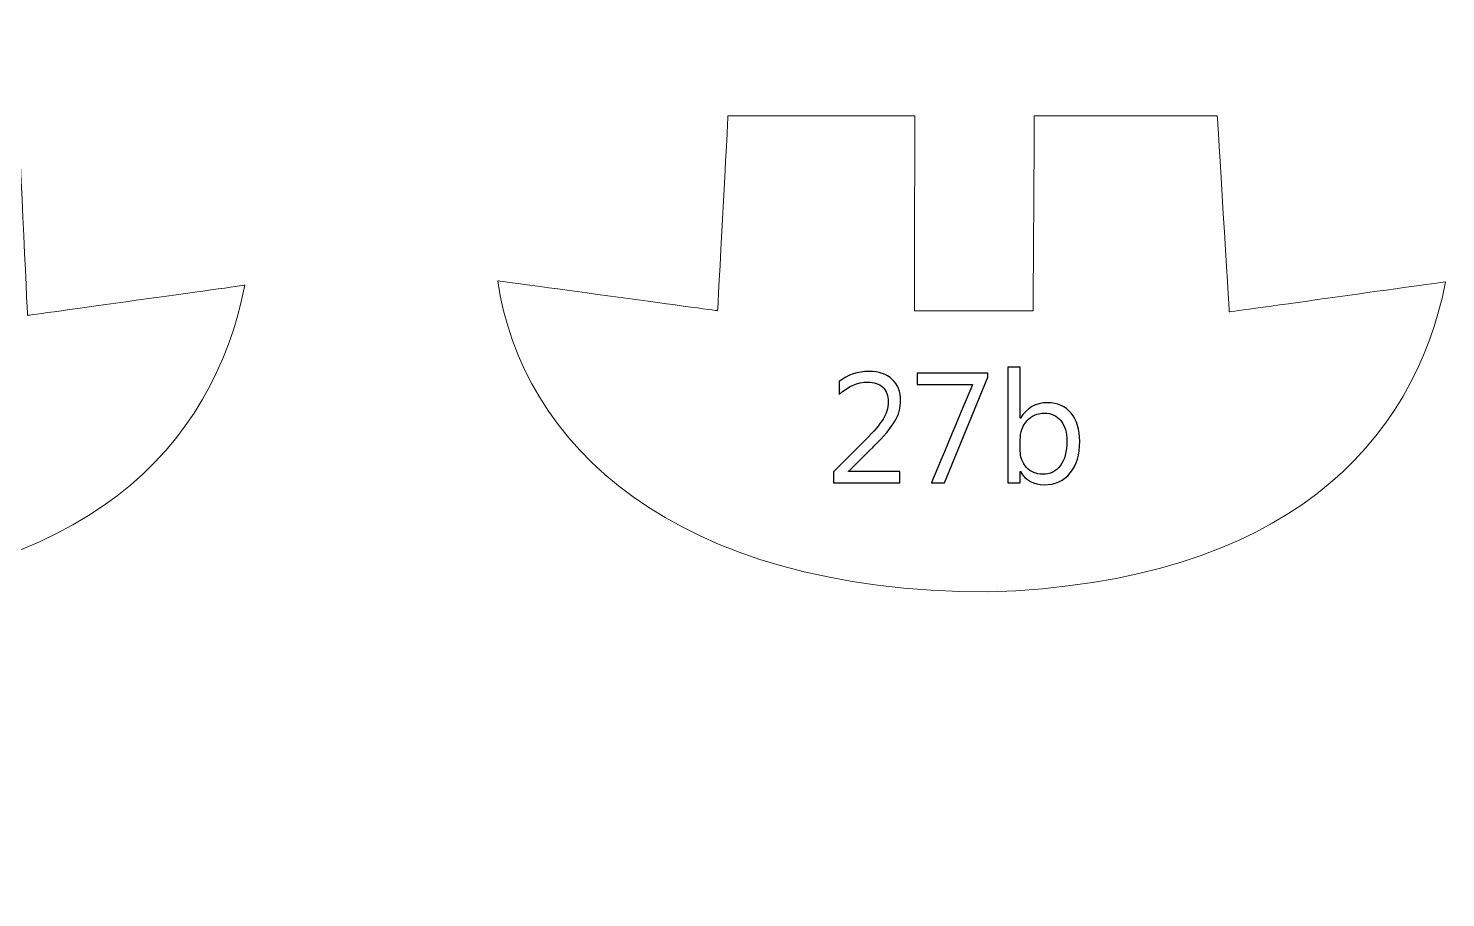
# Model space of a CAD drawing. Header units: centimetres. Extents: x -494 to 505, y -672 to 577.
# Drawn here: x 400.1 to 497.5, y 223.9 to 283.6 of the extents above; entities that cross this region are included whole.
import ezdxf

# ---------------------------------------------------------------- set-up
doc = ezdxf.new("R2010")
doc.units = ezdxf.units.CM
doc.header["$MEASUREMENT"] = 0
doc.layers.add('Camada 1', color=7, linetype='Continuous')
doc.layers.add('Camada 2', color=10, linetype='Continuous')

msp = doc.modelspace()

# ---------------------------------------------------------------- linework, layer by layer
at = {"layer": 'Camada 1', "lineweight": 9}
for points, knots in [([(288.960814, 353.67214), (288.960814, 353.67214), (306.821586, 353.757484), (306.821586, 353.757484), (306.821586, 353.757484), (306.821586, 353.757484), (306.803806, 326.357488), (306.803806, 326.357488), (306.803806, 326.357488), (306.803806, 326.357488), (315.147198, 326.356472), (315.147198, 326.356472), (315.147198, 326.356472), (315.147198, 326.356472), (315.160914, 353.57562), (315.160914, 353.57562), (315.160914, 353.57562), (315.160914, 353.57562), (341.611458, 353.57562), (341.611458, 353.57562), (341.611458, 353.57562), (341.611458, 353.57562), (341.611458, 326.355964), (341.611458, 326.355964), (341.611458, 326.355964), (341.611458, 326.355964), (349.923862, 326.357996), (349.923862, 326.357996), (349.923862, 326.357996), (349.923862, 326.357996), (349.92691, 353.617276), (349.92691, 353.617276), (349.92691, 353.617276), (349.92691, 353.617276), (376.460766, 353.605592), (376.460766, 353.605592), (376.460766, 353.605592), (376.460766, 353.605592), (376.395234, 326.36714), (376.395234, 326.36714), (376.395234, 326.36714), (376.395234, 326.36714), (384.838194, 326.357488), (384.838194, 326.357488), (384.838194, 326.357488), (384.838194, 326.357488), (384.869182, 353.677728), (384.869182, 353.677728), (384.869182, 353.677728), (384.869182, 353.677728), (411.304994, 353.702112), (411.304994, 353.702112), (411.304994, 353.702112), (411.304994, 353.702112), (411.304994, 326.35952), (411.304994, 326.35952), (411.304994, 326.35952), (411.304994, 326.35952), (419.585902, 326.365108), (419.585902, 326.365108), (419.585902, 326.365108), (419.585902, 326.365108), (419.720522, 353.670108), (419.720522, 353.670108), (419.720522, 353.670108), (419.720522, 353.670108), (446.437766, 353.618292), (446.437766, 353.618292), (446.437766, 353.618292), (446.437766, 353.618292), (446.52311, 326.358504), (446.52311, 326.358504), (446.52311, 326.358504), (446.52311, 326.358504), (454.750678, 326.360536), (454.750678, 326.360536), (454.750678, 326.360536), (454.750678, 326.360536), (454.791826, 353.618292), (454.791826, 353.618292), (454.791826, 353.618292), (454.791826, 353.618292), (489.229146, 353.633024), (489.229146, 353.633024), (489.229146, 353.633024), (489.229146, 353.633024), (489.287566, 342.489536), (489.287566, 342.489536), (489.287566, 342.489536), (489.287566, 342.489536), (481.005134, 342.497156), (481.005134, 342.497156), (481.005134, 342.497156), (481.005134, 342.497156), (481.005642, 309.723028), (481.005642, 309.723028), (481.005642, 309.723028), (481.005642, 309.723028), (489.285534, 309.728616), (489.285534, 309.728616), (489.285534, 309.728616), (489.285534, 309.728616), (489.28401, 298.680632), (489.28401, 298.680632), (489.28401, 298.680632), (489.28401, 298.680632), (280.265378, 298.67606), (280.265378, 298.67606), (280.265378, 298.67606), (280.265378, 298.67606), (280.256742, 315.430408), (280.256742, 315.430408), (280.256742, 315.430408), (280.256742, 315.430408), (252.19279, 315.430408), (252.19279, 315.430408), (252.19279, 315.430408), (247.88749, 315.334904), (245.91899, 310.748172), (245.883938, 302.43526), (245.883938, 302.43526), (246.230902, 288.837116), (238.245142, 283.140404), (231.76103, 283.8704), (231.76103, 283.8704), (231.76103, 283.8704), (235.595922, 314.865512), (235.595922, 314.865512), (235.595922, 314.865512), (235.595922, 314.865512), (227.385626, 315.718444), (227.385626, 315.718444), (227.385626, 315.718444), (227.385626, 315.718444), (224.653602, 295.469056), (224.653602, 295.469056), (224.653602, 295.469056), (224.653602, 295.469056), (5.72135, 295.22674), (5.72135, 295.22674), (5.72135, 295.22674), (5.72135, 295.22674), (5.716778, 279.167844), (5.716778, 279.167844), (5.716778, 279.167844), (5.716778, 279.167844), (-2.628138, 279.165304), (-2.628138, 279.165304), (-2.628138, 279.165304), (-2.628138, 279.165304), (-2.98577, 224.0915), (-2.98577, 224.0915), (-2.98577, 224.0915), (-2.98577, 224.0915), (-88.789002, 214.483696), (-88.789002, 214.483696), (-88.789002, 214.483696), (-88.789002, 214.483696), (-160.134554, 214.52332), (-160.134554, 214.52332), (-160.134554, 214.52332), (-163.876482, 213.130384), (-165.443662, 209.995516), (-164.388038, 204.757528), (-164.388038, 204.757528), (-164.388038, 204.757528), (-161.889694, 196.939916), (-161.889694, 196.939916), (-161.889694, 196.939916), (-159.55137, 189.6237), (-158.882842, 185.430668), (-164.745162, 183.003444), (-164.745162, 183.003444), (-164.745162, 183.003444), (-175.274478, 179.070508), (-175.274478, 179.070508), (-175.274478, 179.070508), (-189.770766, 172.492416), (-191.904366, 158.459424), (-185.580274, 139.325096), (-185.580274, 139.325096), (-182.29707, 128.78308), (-186.260486, 121.438924), (-192.412366, 123.689364), (-192.412366, 123.689364), (-192.412366, 123.689364), (-261.359142, 146.906996), (-261.359142, 146.906996), (-261.359142, 146.906996), (-259.768086, 152.90292), (-257.854958, 158.898844), (-255.620774, 164.893752), (-255.620774, 164.893752), (-255.620774, 164.893752), (-235.993178, 156.483304), (-235.993178, 156.483304), (-235.993178, 156.483304), (-235.993178, 156.483304), (-233.24947, 164.39388), (-233.24947, 164.39388), (-233.24947, 164.39388), (-233.24947, 164.39388), (-252.959362, 172.804328), (-252.959362, 172.804328), (-252.959362, 172.804328), (-249.96013, 179.295044), (-246.799354, 185.623708), (-243.478558, 191.789812), (-243.478558, 191.789812), (-243.478558, 191.789812), (-223.85147, 181.048152), (-223.85147, 181.048152), (-223.85147, 181.048152), (-223.85147, 181.048152), (-219.526358, 188.126116), (-219.526358, 188.126116), (-219.526358, 188.126116), (-219.526358, 188.126116), (-238.904526, 198.951596), (-238.904526, 198.951596), (-238.904526, 198.951596), (-235.729018, 204.52842), (-232.421938, 209.843116), (-228.924866, 214.772748), (-228.924866, 214.772748), (-228.924866, 214.772748), (-210.96097, 202.698604), (-210.96097, 202.698604), (-210.96097, 202.698604), (-210.96097, 202.698604), (-206.469742, 209.526632), (-206.469742, 209.526632), (-206.469742, 209.526632), (-206.469742, 209.526632), (-224.18421, 221.600776), (-224.18421, 221.600776), (-224.18421, 221.600776), (-220.36151, 226.60102), (-216.750138, 231.702356), (-213.372446, 236.922564), (-213.372446, 236.922564), (-213.372446, 236.922564), (-194.826382, 225.348292), (-194.826382, 225.348292), (-194.826382, 225.348292), (-194.826382, 225.348292), (-191.25057, 232.592372), (-191.25057, 232.592372), (-191.25057, 232.592372), (-191.25057, 232.592372), (-209.380582, 244.333776), (-209.380582, 244.333776), (-209.380582, 244.333776), (-202.259946, 261.027672), (-207.195166, 274.737068), (-227.065078, 282.88488), (-227.065078, 282.88488), (-261.775194, 290.706048), (-301.116238, 286.78124), (-337.022694, 269.0622), (-337.022694, 269.0622), (-362.833158, 254.920496), (-388.11327, 237.066328), (-415.161222, 221.333568), (-415.161222, 221.333568), (-428.876714, 212.451696), (-442.468254, 204.489812), (-456.981306, 198.090028), (-456.981306, 198.090028), (-462.47939, 196.298312), (-466.306662, 195.61048), (-468.373206, 196.760592), (-468.373206, 196.760592), (-481.297234, 208.35874), (-487.891074, 236.208316), (-486.846118, 283.671264), (-486.846118, 283.671264), (-484.055166, 323.948552), (-477.369886, 350.249236), (-465.985606, 359.680256), (-465.985606, 359.680256), (-455.591418, 363.607604), (-416.449002, 364.2106), (-357.647494, 359.764076), (-357.647494, 359.764076), (-317.62573, 356.62108), (-277.81377, 352.853244), (-238.131858, 348.694756), (-238.131858, 348.694756), (-214.866474, 346.01658), (-195.551298, 366.45342), (-178.214274, 397.942308), (-178.214274, 397.942308), (-183.909462, 398.922748), (-187.93587, 403.347936), (-188.438282, 412.292292), (-188.438282, 412.292292), (-188.327538, 422.884092), (-183.723026, 428.164752), (-174.94631, 428.932848), (-174.94631, 428.932848), (-171.28617, 428.963836), (-167.626538, 428.92218), (-163.96843, 428.50308), (-163.96843, 428.50308), (-159.001206, 427.909736), (-156.690822, 430.099216), (-156.854398, 436.178452), (-156.854398, 436.178452), (-156.854398, 436.178452), (-156.778198, 448.203828), (-156.778198, 448.203828), (-156.778198, 448.203828), (-156.778198, 448.203828), (-147.700746, 448.20332), (-147.700746, 448.20332), (-147.700746, 448.20332), (-147.700746, 448.20332), (-147.697698, 465.516468), (-147.697698, 465.516468), (-147.697698, 465.516468), (-147.697698, 465.516468), (-132.459222, 465.506816), (-132.459222, 465.506816), (-132.459222, 465.506816), (-132.459222, 465.506816), (-117.536722, 483.837996), (-117.536722, 483.837996), (-117.536722, 483.837996), (-117.536722, 483.837996), (-45.491654, 483.825804), (-45.491654, 483.825804), (-45.491654, 483.825804), (-45.491654, 483.825804), (-45.47489, 454.015348), (-45.47489, 454.015348), (-45.47489, 454.015348), (-45.47489, 454.015348), (-36.796218, 454.018396), (-36.796218, 454.018396), (-36.796218, 454.018396), (-36.796218, 454.018396), (-36.920678, 434.287168), (-36.920678, 434.287168), (-36.920678, 434.287168), (-37.163502, 430.041812), (-40.062658, 428.173896), (-44.477686, 427.461172), (-44.477686, 427.461172), (-44.477686, 427.461172), (-58.86831, 427.45914), (-58.86831, 427.45914), (-58.86831, 427.45914), (-58.86831, 427.45914), (-58.872882, 414.921192), (-58.872882, 414.921192), (-58.872882, 414.921192), (-58.872882, 414.921192), (-43.79849, 414.921192), (-43.79849, 414.921192), (-43.79849, 414.921192), (-24.761698, 414.171384), (-13.673582, 411.255972), (-8.36295, 404.78964), (-8.36295, 404.78964), (-4.952238, 400.746468), (-2.86385, 396.261336), (-2.70891, 391.1346), (-2.70891, 391.1346), (-2.70891, 391.1346), (-2.534666, 366.474248), (-2.534666, 366.474248), (-2.534666, 366.474248), (-2.534666, 366.474248), (5.877814, 366.480344), (5.877814, 366.480344), (5.877814, 366.480344), (5.877814, 366.480344), (5.90169, 347.073728), (5.90169, 347.073728), (5.90169, 347.073728), (5.90169, 347.073728), (233.39171, 347.06814), (233.39171, 347.06814), (233.39171, 347.06814), (233.39171, 347.06814), (233.356658, 357.819452), (233.356658, 357.819452), (233.356658, 357.819452), (238.909098, 375.214388), (244.365526, 393.373356), (250.012962, 410.004768), (250.012962, 410.004768), (252.496066, 417.378896), (256.725674, 421.44188), (262.677402, 421.235124), (262.677402, 421.235124), (270.499078, 420.488872), (274.919186, 415.631376), (277.312882, 408.136344), (277.312882, 408.136344), (281.81935, 390.775952), (285.049722, 371.798088), (288.960814, 353.67214)], [0, 0, 0, 0, 0.009803922, 0.009803922, 0.009803922, 0.009803932, 0.019607843, 0.019607843, 0.019607843, 0.019607853, 0.029411765, 0.029411765, 0.029411765, 0.029411775, 0.039215686, 0.039215686, 0.039215686, 0.039215696, 0.049019608, 0.049019608, 0.049019608, 0.049019618, 0.058823529, 0.058823529, 0.058823529, 0.058823539, 0.068627451, 0.068627451, 0.068627451, 0.068627461, 0.078431373, 0.078431373, 0.078431373, 0.078431383, 0.088235294, 0.088235294, 0.088235294, 0.088235304, 0.098039216, 0.098039216, 0.098039216, 0.098039226, 0.107843137, 0.107843137, 0.107843137, 0.107843147, 0.117647059, 0.117647059, 0.117647059, 0.117647069, 0.12745098, 0.12745098, 0.12745098, 0.12745099, 0.137254902, 0.137254902, 0.137254902, 0.137254912, 0.147058824, 0.147058824, 0.147058824, 0.147058834, 0.156862745, 0.156862745, 0.156862745, 0.156862755, 0.166666667, 0.166666667, 0.166666667, 0.166666677, 0.176470588, 0.176470588, 0.176470588, 0.176470598, 0.18627451, 0.18627451, 0.18627451, 0.18627452, 0.196078431, 0.196078431, 0.196078431, 0.196078441, 0.205882353, 0.205882353, 0.205882353, 0.205882363, 0.215686275, 0.215686275, 0.215686275, 0.215686285, 0.225490196, 0.225490196, 0.225490196, 0.225490206, 0.235294118, 0.235294118, 0.235294118, 0.235294128, 0.245098039, 0.245098039, 0.245098039, 0.245098049, 0.254901961, 0.254901961, 0.254901961, 0.254901971, 0.264705882, 0.264705882, 0.264705882, 0.264705892, 0.274509804, 0.274509804, 0.274509804, 0.274509814, 0.284313725, 0.284313725, 0.284313725, 0.284313735, 0.294117647, 0.294117647, 0.294117647, 0.294117657, 0.303921569, 0.303921569, 0.303921569, 0.303921579, 0.31372549, 0.31372549, 0.31372549, 0.3137255, 0.323529412, 0.323529412, 0.323529412, 0.323529422, 0.333333333, 0.333333333, 0.333333333, 0.333333343, 0.343137255, 0.343137255, 0.343137255, 0.343137265, 0.352941176, 0.352941176, 0.352941176, 0.352941186, 0.362745098, 0.362745098, 0.362745098, 0.362745108, 0.37254902, 0.37254902, 0.37254902, 0.37254903, 0.382352941, 0.382352941, 0.382352941, 0.382352951, 0.392156863, 0.392156863, 0.392156863, 0.392156873, 0.401960784, 0.401960784, 0.401960784, 0.401960794, 0.411764706, 0.411764706, 0.411764706, 0.411764716, 0.421568627, 0.421568627, 0.421568627, 0.421568637, 0.431372549, 0.431372549, 0.431372549, 0.431372559, 0.441176471, 0.441176471, 0.441176471, 0.441176481, 0.450980392, 0.450980392, 0.450980392, 0.450980402, 0.460784314, 0.460784314, 0.460784314, 0.460784324, 0.470588235, 0.470588235, 0.470588235, 0.470588245, 0.480392157, 0.480392157, 0.480392157, 0.480392167, 0.490196078, 0.490196078, 0.490196078, 0.490196088, 0.5, 0.5, 0.5, 0.50000001, 0.509803922, 0.509803922, 0.509803922, 0.509803932, 0.519607843, 0.519607843, 0.519607843, 0.519607853, 0.529411765, 0.529411765, 0.529411765, 0.529411775, 0.539215686, 0.539215686, 0.539215686, 0.539215696, 0.549019608, 0.549019608, 0.549019608, 0.549019618, 0.558823529, 0.558823529, 0.558823529, 0.558823539, 0.568627451, 0.568627451, 0.568627451, 0.568627461, 0.578431373, 0.578431373, 0.578431373, 0.578431383, 0.588235294, 0.588235294, 0.588235294, 0.588235304, 0.598039216, 0.598039216, 0.598039216, 0.598039226, 0.607843137, 0.607843137, 0.607843137, 0.607843147, 0.617647059, 0.617647059, 0.617647059, 0.617647069, 0.62745098, 0.62745098, 0.62745098, 0.62745099, 0.637254902, 0.637254902, 0.637254902, 0.637254912, 0.647058824, 0.647058824, 0.647058824, 0.647058834, 0.656862745, 0.656862745, 0.656862745, 0.656862755, 0.666666667, 0.666666667, 0.666666667, 0.666666677, 0.676470588, 0.676470588, 0.676470588, 0.676470598, 0.68627451, 0.68627451, 0.68627451, 0.68627452, 0.696078431, 0.696078431, 0.696078431, 0.696078441, 0.705882353, 0.705882353, 0.705882353, 0.705882363, 0.715686275, 0.715686275, 0.715686275, 0.715686285, 0.725490196, 0.725490196, 0.725490196, 0.725490206, 0.735294118, 0.735294118, 0.735294118, 0.735294128, 0.745098039, 0.745098039, 0.745098039, 0.745098049, 0.754901961, 0.754901961, 0.754901961, 0.754901971, 0.764705882, 0.764705882, 0.764705882, 0.764705892, 0.774509804, 0.774509804, 0.774509804, 0.774509814, 0.784313725, 0.784313725, 0.784313725, 0.784313735, 0.794117647, 0.794117647, 0.794117647, 0.794117657, 0.803921569, 0.803921569, 0.803921569, 0.803921579, 0.81372549, 0.81372549, 0.81372549, 0.8137255, 0.823529412, 0.823529412, 0.823529412, 0.823529422, 0.833333333, 0.833333333, 0.833333333, 0.833333343, 0.843137255, 0.843137255, 0.843137255, 0.843137265, 0.852941176, 0.852941176, 0.852941176, 0.852941186, 0.862745098, 0.862745098, 0.862745098, 0.862745108, 0.87254902, 0.87254902, 0.87254902, 0.87254903, 0.882352941, 0.882352941, 0.882352941, 0.882352951, 0.892156863, 0.892156863, 0.892156863, 0.892156873, 0.901960784, 0.901960784, 0.901960784, 0.901960794, 0.911764706, 0.911764706, 0.911764706, 0.911764716, 0.921568627, 0.921568627, 0.921568627, 0.921568637, 0.931372549, 0.931372549, 0.931372549, 0.931372559, 0.941176471, 0.941176471, 0.941176471, 0.941176481, 0.950980392, 0.950980392, 0.950980392, 0.950980402, 0.960784314, 0.960784314, 0.960784314, 0.960784324, 0.970588235, 0.970588235, 0.970588235, 0.970588245, 0.980392157, 0.980392157, 0.980392157, 0.980392167, 1, 1, 1, 1]), ([(448.175888, 277.609808), (448.175888, 277.609808), (461.00619, 277.607268), (461.00619, 277.607268), (461.00619, 277.607268), (461.00619, 277.607268), (460.977488, 264.212324), (460.977488, 264.212324), (460.977488, 264.212324), (460.977488, 264.212324), (469.13038, 264.21588), (469.13038, 264.21588), (469.13038, 264.21588), (469.13038, 264.21588), (469.21039, 277.603458), (469.21039, 277.603458), (469.21039, 277.603458), (469.21039, 277.603458), (481.778564, 277.608792), (481.778564, 277.608792), (481.778564, 277.608792), (481.778564, 277.608792), (482.604318, 264.144506), (482.604318, 264.144506), (482.604318, 264.144506), (482.604318, 264.144506), (497.461032, 266.215622), (497.461032, 266.215622), (497.461032, 266.215622), (495.264948, 255.164336), (486.544874, 245.559326), (466.068664, 244.912896), (466.068664, 244.912896), (444.320676, 244.94744), (433.981098, 255.175512), (432.363626, 266.281408), (432.363626, 266.281408), (432.363626, 266.281408), (447.466466, 264.230358), (447.466466, 264.230358), (447.466466, 264.230358), (447.466466, 264.230358), (448.175888, 277.609808), (448.175888, 277.609808)], [0, 0, 0, 0, 0.083333333, 0.083333333, 0.083333333, 0.083333343, 0.166666667, 0.166666667, 0.166666667, 0.166666677, 0.25, 0.25, 0.25, 0.25000001, 0.333333333, 0.333333333, 0.333333333, 0.333333343, 0.416666667, 0.416666667, 0.416666667, 0.416666677, 0.5, 0.5, 0.5, 0.50000001, 0.583333333, 0.583333333, 0.583333333, 0.583333343, 0.666666667, 0.666666667, 0.666666667, 0.666666677, 0.75, 0.75, 0.75, 0.75000001, 0.833333333, 0.833333333, 0.833333333, 0.833333343, 1, 1, 1, 1]), ([(366.140746, 277.371048), (366.140746, 277.371048), (378.657358, 277.368508), (378.657358, 277.368508), (378.657358, 277.368508), (378.657358, 277.368508), (378.629672, 263.973564), (378.629672, 263.973564), (378.629672, 263.973564), (378.629672, 263.973564), (386.911088, 263.97712), (386.911088, 263.97712), (386.911088, 263.97712), (386.911088, 263.97712), (386.99059, 277.364698), (386.99059, 277.364698), (386.99059, 277.364698), (386.99059, 277.364698), (399.44802, 277.370032), (399.44802, 277.370032), (399.44802, 277.370032), (399.44802, 277.370032), (400.065748, 263.905746), (400.065748, 263.905746), (400.065748, 263.905746), (400.065748, 263.905746), (414.99282, 265.976862), (414.99282, 265.976862), (414.99282, 265.976862), (412.81604, 254.925576), (404.172674, 245.523766), (383.876296, 244.87759), (383.876296, 244.87759), (362.319316, 244.91188), (352.07067, 254.733552), (350.467422, 265.839448), (350.467422, 265.839448), (350.467422, 265.839448), (365.437674, 263.991598), (365.437674, 263.991598), (365.437674, 263.991598), (365.437674, 263.991598), (366.140746, 277.371048), (366.140746, 277.371048)], [0, 0, 0, 0, 0.083333333, 0.083333333, 0.083333333, 0.083333343, 0.166666667, 0.166666667, 0.166666667, 0.166666677, 0.25, 0.25, 0.25, 0.25000001, 0.333333333, 0.333333333, 0.333333333, 0.333333343, 0.416666667, 0.416666667, 0.416666667, 0.416666677, 0.5, 0.5, 0.5, 0.50000001, 0.583333333, 0.583333333, 0.583333333, 0.583333343, 0.666666667, 0.666666667, 0.666666667, 0.666666677, 0.75, 0.75, 0.75, 0.75000001, 0.833333333, 0.833333333, 0.833333333, 0.833333343, 1, 1, 1, 1])]:
    msp.add_open_spline(points, degree=3, knots=knots, dxfattribs=at)
at = {"layer": 'Camada 2'}
for points, knots in [([(459.96606, 252.40488), (459.96606, 252.40488), (455.42835, 252.40488), (455.42835, 252.40488), (455.42835, 252.40488), (455.42835, 252.40488), (455.42835, 253.168404), (455.42835, 253.168404), (455.42835, 253.168404), (455.42835, 253.168404), (457.621894, 255.36906), (457.621894, 255.36906), (457.621894, 255.36906), (458.182726, 255.929892), (458.582522, 256.395982), (458.820774, 256.768854), (458.820774, 256.768854), (459.061058, 257.141472), (459.180946, 257.541268), (459.180946, 257.964178), (459.180946, 257.964178), (459.180946, 258.397756), (459.057248, 258.734814), (458.808328, 258.973066), (458.808328, 258.973066), (458.559154, 259.211318), (458.206094, 259.329682), (457.74737, 259.329682), (457.74737, 259.329682), (457.075286, 259.329682), (456.431904, 259.042916), (455.815446, 258.469384), (455.815446, 258.469384), (455.815446, 258.469384), (455.815446, 259.372608), (455.815446, 259.372608), (455.815446, 259.372608), (456.403202, 259.831586), (457.087732, 260.060948), (457.867258, 260.060948), (457.867258, 260.060948), (458.539342, 260.060948), (459.06817, 259.878068), (459.453488, 259.51434), (459.453488, 259.51434), (459.838806, 259.150612), (460.030576, 258.661154), (460.030576, 258.048252), (460.030576, 258.048252), (460.030576, 257.56616), (459.897988, 257.093212), (459.63078, 256.632456), (459.63078, 256.632456), (459.365604, 256.171954), (458.887068, 255.6002), (458.197204, 254.917448), (458.197204, 254.917448), (458.197204, 254.917448), (456.460606, 253.200662), (456.460606, 253.200662), (456.460606, 253.200662), (456.460606, 253.200662), (456.460606, 253.179072), (456.460606, 253.179072), (456.460606, 253.179072), (456.460606, 253.179072), (459.96606, 253.179072), (459.96606, 253.179072), (459.96606, 253.179072), (459.96606, 253.179072), (459.96606, 252.40488), (459.96606, 252.40488)], [0, 0, 0, 0, 0.052631579, 0.052631579, 0.052631579, 0.052631589, 0.105263158, 0.105263158, 0.105263158, 0.105263168, 0.157894737, 0.157894737, 0.157894737, 0.157894747, 0.210526316, 0.210526316, 0.210526316, 0.210526326, 0.263157895, 0.263157895, 0.263157895, 0.263157905, 0.315789474, 0.315789474, 0.315789474, 0.315789484, 0.368421053, 0.368421053, 0.368421053, 0.368421063, 0.421052632, 0.421052632, 0.421052632, 0.421052642, 0.473684211, 0.473684211, 0.473684211, 0.473684221, 0.526315789, 0.526315789, 0.526315789, 0.526315799, 0.578947368, 0.578947368, 0.578947368, 0.578947378, 0.631578947, 0.631578947, 0.631578947, 0.631578957, 0.684210526, 0.684210526, 0.684210526, 0.684210536, 0.736842105, 0.736842105, 0.736842105, 0.736842115, 0.789473684, 0.789473684, 0.789473684, 0.789473694, 0.842105263, 0.842105263, 0.842105263, 0.842105273, 0.894736842, 0.894736842, 0.894736842, 0.894736852, 1, 1, 1, 1]), ([(466.019896, 259.661152), (466.019896, 259.661152), (463.041238, 252.40488), (463.041238, 252.40488), (463.041238, 252.40488), (463.041238, 252.40488), (462.148682, 252.40488), (462.148682, 252.40488), (462.148682, 252.40488), (462.148682, 252.40488), (464.96605, 259.157724), (464.96605, 259.157724), (464.96605, 259.157724), (464.96605, 259.157724), (461.170274, 259.157724), (461.170274, 259.157724), (461.170274, 259.157724), (461.170274, 259.157724), (461.170274, 259.931916), (461.170274, 259.931916), (461.170274, 259.931916), (461.170274, 259.931916), (466.019896, 259.931916), (466.019896, 259.931916), (466.019896, 259.931916), (466.019896, 259.931916), (466.019896, 259.661152), (466.019896, 259.661152)], [0, 0, 0, 0, 0.125, 0.125, 0.125, 0.12500001, 0.25, 0.25, 0.25, 0.25000001, 0.375, 0.375, 0.375, 0.37500001, 0.5, 0.5, 0.5, 0.50000001, 0.625, 0.625, 0.625, 0.62500001, 0.75, 0.75, 0.75, 0.75000001, 1, 1, 1, 1]), ([(468.267034, 253.175516), (468.267034, 253.175516), (468.245698, 253.175516), (468.245698, 253.175516), (468.245698, 253.175516), (468.245698, 253.175516), (468.245698, 252.40488), (468.245698, 252.40488), (468.245698, 252.40488), (468.245698, 252.40488), (467.3854, 252.40488), (467.3854, 252.40488), (467.3854, 252.40488), (467.3854, 252.40488), (467.3854, 260.361938), (467.3854, 260.361938), (467.3854, 260.361938), (467.3854, 260.361938), (468.245698, 260.361938), (468.245698, 260.361938), (468.245698, 260.361938), (468.245698, 260.361938), (468.245698, 256.84226), (468.245698, 256.84226), (468.245698, 256.84226), (468.245698, 256.84226), (468.267034, 256.84226), (468.267034, 256.84226), (468.267034, 256.84226), (468.690198, 257.553714), (469.310212, 257.91033), (470.125552, 257.91033), (470.125552, 257.91033), (470.81567, 257.91033), (471.354912, 257.6703), (471.745564, 257.188208), (471.745564, 257.188208), (472.13647, 256.706116), (472.331796, 256.060956), (472.331796, 255.250696), (472.331796, 255.250696), (472.331796, 254.351028), (472.113102, 253.628906), (471.675714, 253.087632), (471.675714, 253.087632), (471.236802, 252.546358), (470.638124, 252.275848), (469.878156, 252.275848), (469.878156, 252.275848), (469.16848, 252.275848), (468.631016, 252.57506), (468.267034, 253.175516)], [0, 0, 0, 0, 0.071428571, 0.071428571, 0.071428571, 0.071428581, 0.142857143, 0.142857143, 0.142857143, 0.142857153, 0.214285714, 0.214285714, 0.214285714, 0.214285724, 0.285714286, 0.285714286, 0.285714286, 0.285714296, 0.357142857, 0.357142857, 0.357142857, 0.357142867, 0.428571429, 0.428571429, 0.428571429, 0.428571439, 0.5, 0.5, 0.5, 0.50000001, 0.571428571, 0.571428571, 0.571428571, 0.571428581, 0.642857143, 0.642857143, 0.642857143, 0.642857153, 0.714285714, 0.714285714, 0.714285714, 0.714285724, 0.785714286, 0.785714286, 0.785714286, 0.785714296, 0.857142857, 0.857142857, 0.857142857, 0.857142867, 1, 1, 1, 1]), ([(468.245698, 255.35128), (468.245698, 255.35128), (468.245698, 254.598424), (468.245698, 254.598424), (468.245698, 254.598424), (468.245698, 254.152146), (468.390732, 253.774194), (468.679276, 253.462282), (468.679276, 253.462282), (468.96782, 253.152148), (469.335358, 252.996192), (469.779604, 252.996192), (469.779604, 252.996192), (470.30132, 252.996192), (470.709752, 253.197106), (471.005662, 253.596648), (471.005662, 253.596648), (471.301318, 253.997968), (471.449908, 254.55372), (471.449908, 255.266952), (471.449908, 255.266952), (471.449908, 255.867408), (471.311986, 256.338578), (471.03411, 256.679192), (471.03411, 256.679192), (470.758266, 257.019552), (470.383616, 257.189986), (469.910414, 257.189986), (469.910414, 257.189986), (469.410542, 257.189986), (469.00719, 257.015996), (468.702644, 256.666492), (468.702644, 256.666492), (468.398098, 256.317242), (468.245698, 255.878076), (468.245698, 255.35128)], [0, 0, 0, 0, 0.1, 0.1, 0.1, 0.10000001, 0.2, 0.2, 0.2, 0.20000001, 0.3, 0.3, 0.3, 0.30000001, 0.4, 0.4, 0.4, 0.40000001, 0.5, 0.5, 0.5, 0.50000001, 0.6, 0.6, 0.6, 0.60000001, 0.7, 0.7, 0.7, 0.70000001, 0.8, 0.8, 0.8, 0.80000001, 1, 1, 1, 1])]:
    msp.add_open_spline(points, degree=3, knots=knots, dxfattribs=at)
at = {"layer": 'Camada 2', "lineweight": 9}
for points, knots in [([(459.96606, 252.40488), (459.96606, 252.40488), (455.42835, 252.40488), (455.42835, 252.40488), (455.42835, 252.40488), (455.42835, 252.40488), (455.42835, 253.168404), (455.42835, 253.168404), (455.42835, 253.168404), (455.42835, 253.168404), (457.621894, 255.36906), (457.621894, 255.36906), (457.621894, 255.36906), (458.182726, 255.929892), (458.582522, 256.395982), (458.820774, 256.768854), (458.820774, 256.768854), (459.061058, 257.141472), (459.180946, 257.541268), (459.180946, 257.964178), (459.180946, 257.964178), (459.180946, 258.397756), (459.057248, 258.734814), (458.808328, 258.973066), (458.808328, 258.973066), (458.559154, 259.211318), (458.206094, 259.329682), (457.74737, 259.329682), (457.74737, 259.329682), (457.075286, 259.329682), (456.431904, 259.042916), (455.815446, 258.469384), (455.815446, 258.469384), (455.815446, 258.469384), (455.815446, 259.372608), (455.815446, 259.372608), (455.815446, 259.372608), (456.403202, 259.831586), (457.087732, 260.060948), (457.867258, 260.060948), (457.867258, 260.060948), (458.539342, 260.060948), (459.06817, 259.878068), (459.453488, 259.51434), (459.453488, 259.51434), (459.838806, 259.150612), (460.030576, 258.661154), (460.030576, 258.048252), (460.030576, 258.048252), (460.030576, 257.56616), (459.897988, 257.093212), (459.63078, 256.632456), (459.63078, 256.632456), (459.365604, 256.171954), (458.887068, 255.6002), (458.197204, 254.917448), (458.197204, 254.917448), (458.197204, 254.917448), (456.460606, 253.200662), (456.460606, 253.200662), (456.460606, 253.200662), (456.460606, 253.200662), (456.460606, 253.179072), (456.460606, 253.179072), (456.460606, 253.179072), (456.460606, 253.179072), (459.96606, 253.179072), (459.96606, 253.179072), (459.96606, 253.179072), (459.96606, 253.179072), (459.96606, 252.40488), (459.96606, 252.40488)], [0, 0, 0, 0, 0.052631579, 0.052631579, 0.052631579, 0.052631589, 0.105263158, 0.105263158, 0.105263158, 0.105263168, 0.157894737, 0.157894737, 0.157894737, 0.157894747, 0.210526316, 0.210526316, 0.210526316, 0.210526326, 0.263157895, 0.263157895, 0.263157895, 0.263157905, 0.315789474, 0.315789474, 0.315789474, 0.315789484, 0.368421053, 0.368421053, 0.368421053, 0.368421063, 0.421052632, 0.421052632, 0.421052632, 0.421052642, 0.473684211, 0.473684211, 0.473684211, 0.473684221, 0.526315789, 0.526315789, 0.526315789, 0.526315799, 0.578947368, 0.578947368, 0.578947368, 0.578947378, 0.631578947, 0.631578947, 0.631578947, 0.631578957, 0.684210526, 0.684210526, 0.684210526, 0.684210536, 0.736842105, 0.736842105, 0.736842105, 0.736842115, 0.789473684, 0.789473684, 0.789473684, 0.789473694, 0.842105263, 0.842105263, 0.842105263, 0.842105273, 0.894736842, 0.894736842, 0.894736842, 0.894736852, 1, 1, 1, 1]), ([(466.019896, 259.661152), (466.019896, 259.661152), (463.041238, 252.40488), (463.041238, 252.40488), (463.041238, 252.40488), (463.041238, 252.40488), (462.148682, 252.40488), (462.148682, 252.40488), (462.148682, 252.40488), (462.148682, 252.40488), (464.96605, 259.157724), (464.96605, 259.157724), (464.96605, 259.157724), (464.96605, 259.157724), (461.170274, 259.157724), (461.170274, 259.157724), (461.170274, 259.157724), (461.170274, 259.157724), (461.170274, 259.931916), (461.170274, 259.931916), (461.170274, 259.931916), (461.170274, 259.931916), (466.019896, 259.931916), (466.019896, 259.931916), (466.019896, 259.931916), (466.019896, 259.931916), (466.019896, 259.661152), (466.019896, 259.661152)], [0, 0, 0, 0, 0.125, 0.125, 0.125, 0.12500001, 0.25, 0.25, 0.25, 0.25000001, 0.375, 0.375, 0.375, 0.37500001, 0.5, 0.5, 0.5, 0.50000001, 0.625, 0.625, 0.625, 0.62500001, 0.75, 0.75, 0.75, 0.75000001, 1, 1, 1, 1]), ([(468.267034, 253.175516), (468.267034, 253.175516), (468.245698, 253.175516), (468.245698, 253.175516), (468.245698, 253.175516), (468.245698, 253.175516), (468.245698, 252.40488), (468.245698, 252.40488), (468.245698, 252.40488), (468.245698, 252.40488), (467.3854, 252.40488), (467.3854, 252.40488), (467.3854, 252.40488), (467.3854, 252.40488), (467.3854, 260.361938), (467.3854, 260.361938), (467.3854, 260.361938), (467.3854, 260.361938), (468.245698, 260.361938), (468.245698, 260.361938), (468.245698, 260.361938), (468.245698, 260.361938), (468.245698, 256.84226), (468.245698, 256.84226), (468.245698, 256.84226), (468.245698, 256.84226), (468.267034, 256.84226), (468.267034, 256.84226), (468.267034, 256.84226), (468.690198, 257.553714), (469.310212, 257.91033), (470.125552, 257.91033), (470.125552, 257.91033), (470.81567, 257.91033), (471.354912, 257.6703), (471.745564, 257.188208), (471.745564, 257.188208), (472.13647, 256.706116), (472.331796, 256.060956), (472.331796, 255.250696), (472.331796, 255.250696), (472.331796, 254.351028), (472.113102, 253.628906), (471.675714, 253.087632), (471.675714, 253.087632), (471.236802, 252.546358), (470.638124, 252.275848), (469.878156, 252.275848), (469.878156, 252.275848), (469.16848, 252.275848), (468.631016, 252.57506), (468.267034, 253.175516)], [0, 0, 0, 0, 0.071428571, 0.071428571, 0.071428571, 0.071428581, 0.142857143, 0.142857143, 0.142857143, 0.142857153, 0.214285714, 0.214285714, 0.214285714, 0.214285724, 0.285714286, 0.285714286, 0.285714286, 0.285714296, 0.357142857, 0.357142857, 0.357142857, 0.357142867, 0.428571429, 0.428571429, 0.428571429, 0.428571439, 0.5, 0.5, 0.5, 0.50000001, 0.571428571, 0.571428571, 0.571428571, 0.571428581, 0.642857143, 0.642857143, 0.642857143, 0.642857153, 0.714285714, 0.714285714, 0.714285714, 0.714285724, 0.785714286, 0.785714286, 0.785714286, 0.785714296, 0.857142857, 0.857142857, 0.857142857, 0.857142867, 1, 1, 1, 1]), ([(468.245698, 255.35128), (468.245698, 255.35128), (468.245698, 254.598424), (468.245698, 254.598424), (468.245698, 254.598424), (468.245698, 254.152146), (468.390732, 253.774194), (468.679276, 253.462282), (468.679276, 253.462282), (468.96782, 253.152148), (469.335358, 252.996192), (469.779604, 252.996192), (469.779604, 252.996192), (470.30132, 252.996192), (470.709752, 253.197106), (471.005662, 253.596648), (471.005662, 253.596648), (471.301318, 253.997968), (471.449908, 254.55372), (471.449908, 255.266952), (471.449908, 255.266952), (471.449908, 255.867408), (471.311986, 256.338578), (471.03411, 256.679192), (471.03411, 256.679192), (470.758266, 257.019552), (470.383616, 257.189986), (469.910414, 257.189986), (469.910414, 257.189986), (469.410542, 257.189986), (469.00719, 257.015996), (468.702644, 256.666492), (468.702644, 256.666492), (468.398098, 256.317242), (468.245698, 255.878076), (468.245698, 255.35128)], [0, 0, 0, 0, 0.1, 0.1, 0.1, 0.10000001, 0.2, 0.2, 0.2, 0.20000001, 0.3, 0.3, 0.3, 0.30000001, 0.4, 0.4, 0.4, 0.40000001, 0.5, 0.5, 0.5, 0.50000001, 0.6, 0.6, 0.6, 0.60000001, 0.7, 0.7, 0.7, 0.70000001, 0.8, 0.8, 0.8, 0.80000001, 1, 1, 1, 1])]:
    msp.add_open_spline(points, degree=3, knots=knots, dxfattribs=at)

doc.saveas('drawing.dxf')
